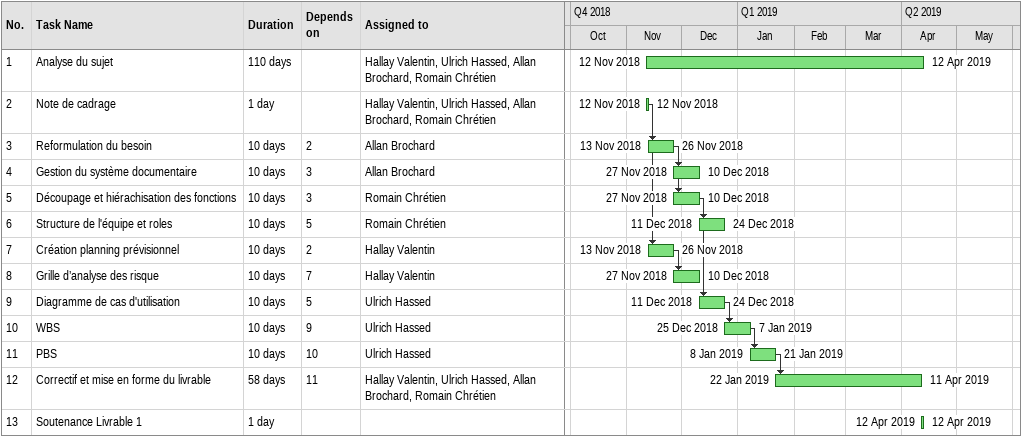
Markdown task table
| ID | Task | Duration | Start | Finish | Predecessors | Resources |
|---|---|---|---|---|---|---|
| 1 | Analyse du sujet | 110d | 2018-11-12 | 2019-04-12 |  | Hallay Valentin, Ulrich Hassed, Allan Brochard, Romain Chrétien |
| 2 | Note de cadrage | 1d | 2018-11-12 | 2018-11-12 |  | Hallay Valentin, Ulrich Hassed, Allan Brochard, Romain Chrétien |
| 3 | Reformulation du besoin | 10d | 2018-11-13 | 2018-11-26 | 2 | Allan Brochard |
| 4 | Gestion du système documentaire | 10d | 2018-11-27 | 2018-12-10 | 3 | Allan Brochard |
| 5 | Découpage et hiérachisation des fonctions | 10d | 2018-11-27 | 2018-12-10 | 3 | Romain Chrétien |
| 6 | Structure de l'équipe et roles | 10d | 2018-12-11 | 2018-12-24 | 5 | Romain Chrétien |
| 7 | Création planning prévisionnel | 10d | 2018-11-13 | 2018-11-26 | 2 | Hallay Valentin |
| 8 | Grille d’analyse des risque | 10d | 2018-11-27 | 2018-12-10 | 7 | Hallay Valentin |
| 9 | Diagramme de cas d'utilisation | 10d | 2018-12-11 | 2018-12-24 | 5 | Ulrich Hassed |
| 10 | WBS | 10d | 2018-12-25 | 2019-01-07 | 9 | Ulrich Hassed |
| 11 | PBS | 10d | 2019-01-08 | 2019-01-21 | 10 | Ulrich Hassed |
| 12 | Correctif et mise en forme du livrable | 58d | 2019-01-22 | 2019-04-11 | 11 | Hallay Valentin, Ulrich Hassed, Allan Brochard, Romain Chrétien |
| 13 | Soutenance Livrable 1 | 1d | 2019-04-12 | 2019-04-12 |  |  |
